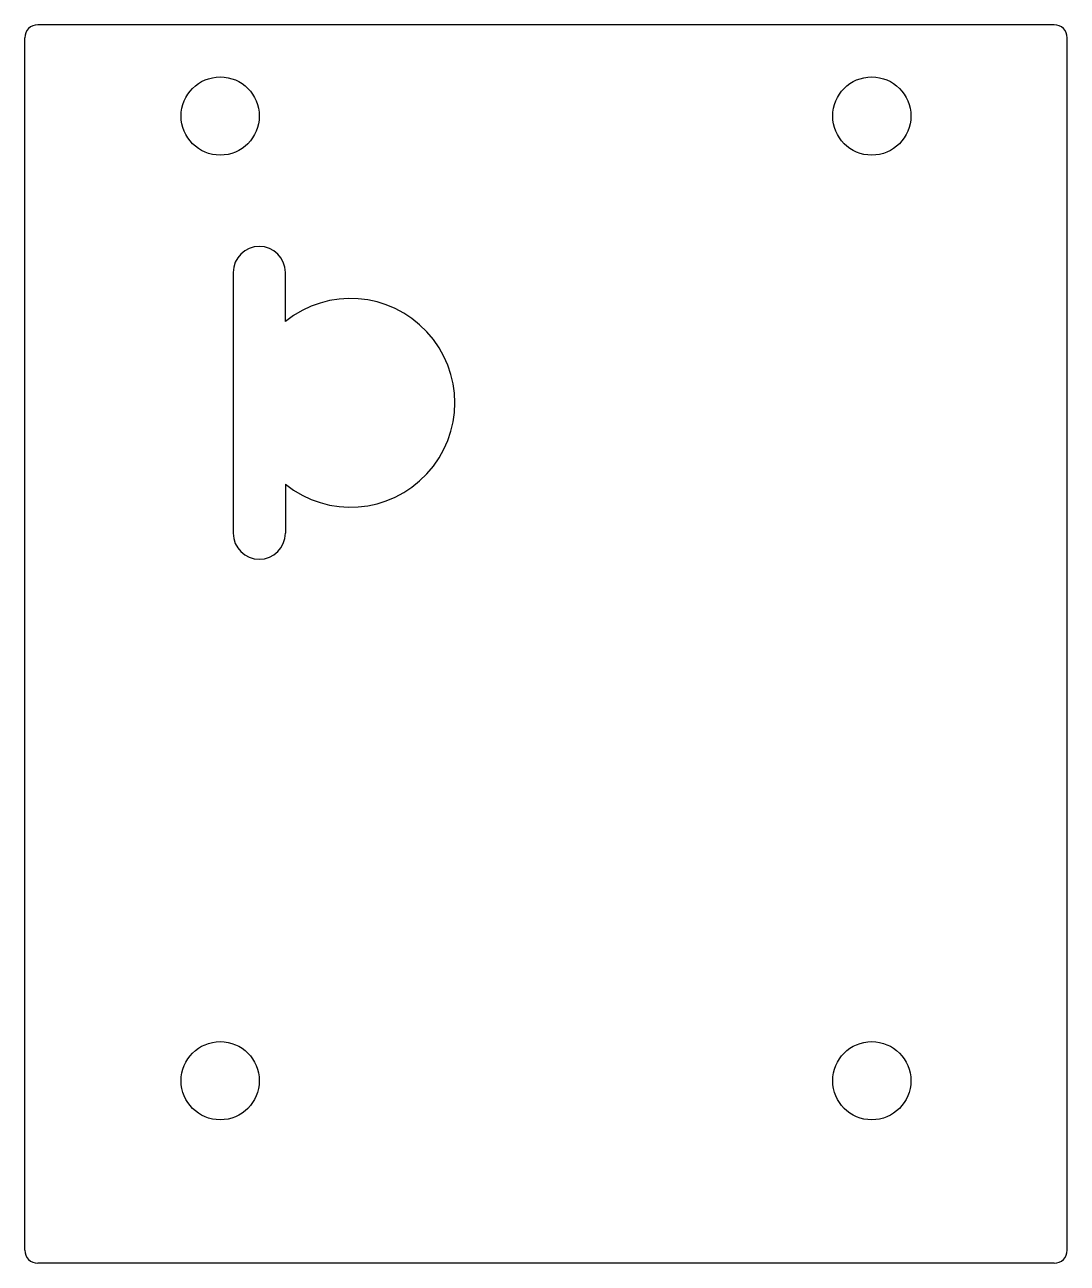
# Model space of a CAD drawing. Extents: x -25 to 55, y -66 to 29.
import ezdxf

# ---------------------------------------------------------------- set-up
doc = ezdxf.new("R2010")
doc.units = 0
doc.layers.add('b_BLDC_holder_part5_V2_001_', color=7, linetype='CONTINUOUS')

msp = doc.modelspace()

# ---------------------------------------------------------------- linework, layer by layer
at = {"layer": 'b_BLDC_holder_part5_V2_001_'}
for p, q in [((54, 29), (-24, 29)), ((-24, 29), (-24, 29, 10)), ((54, 29, 10), (-24, 29, 10)), ((54, 29), (-24, 29)), ((-24, 29), (-24, 29, 10)), ((54, 29, 10), (-24, 29, 10)), ((54, 29), (54, 29, 10)), ((54, 29), (54, 29, 10)), ((-25, -65), (-25, 28)), ((-25, 28), (-25, 28, 10)), ((-25, -65, 10), (-25, 28, 10)), ((-25, -65), (-25, 28)), ((-25, 28), (-25, 28, 10)), ((-25, -65, 10), (-25, 28, 10)), ((55, -65), (55, 28)), ((55, 28), (55, 28, 10)), ((55, -65, 10), (55, 28, 10)), ((55, -65), (55, 28)), ((55, 28), (55, 28, 10)), ((55, -65, 10), (55, 28, 10)), ((-7, 22), (-7, 22, 10)), ((-7, 22), (-7, 22, 10)), ((43, 22), (43, 22, 10)), ((43, 22), (43, 22, 10)), ((-9, 10), (-9, -10)), ((-9, 10, 10), (-9, -10, 10)), ((-9, 10), (-9, 10, 10)), ((-9, 10), (-9, -10)), ((-9, 10, 10), (-9, -10, 10)), ((-9, 10), (-9, 10, 10)), ((-5, 6.245), (-5, 10)), ((-5, 6.245, 10), (-5, 10, 10)), ((-5, 10), (-5, 10, 10)), ((-5, 10), (-5, 10, 10)), ((-5, 6.245), (-5, 10)), ((-5, 6.245, 10), (-5, 10, 10)), ((-5, 6.245), (-5, 6.245, 10)), ((-5, 6.245), (-5, 6.245, 10)), ((-5, -6.245), (-5, -10)), ((-5, -6.245, 10), (-5, -10, 10)), ((-5, -6.245), (-5, -6.245, 10)), ((-5, -6.245), (-5, -10)), ((-5, -6.245, 10), (-5, -10, 10)), ((-5, -6.245), (-5, -6.245, 10)), ((-9, -10), (-9, -10, 10)), ((-9, -10), (-9, -10, 10)), ((-5, -10), (-5, -10, 10)), ((-5, -10), (-5, -10, 10)), ((-7, -52), (-7, -52, 10)), ((-7, -52), (-7, -52, 10)), ((43, -52), (43, -52, 10)), ((43, -52), (43, -52, 10)), ((-25, -65), (-25, -65, 10)), ((-25, -65), (-25, -65, 10)), ((55, -65), (55, -65, 10)), ((55, -65), (55, -65, 10)), ((54, -66), (-24, -66)), ((54, -66, 10), (-24, -66, 10)), ((-24, -66), (-24, -66, 10)), ((54, -66), (-24, -66)), ((-24, -66), (-24, -66, 10)), ((54, -66, 10), (-24, -66, 10)), ((54, -66), (54, -66, 10)), ((54, -66), (54, -66, 10))]:
    msp.add_line(p, q, dxfattribs=at)
for centre in [(-10, 22), (-10, 22), (-10, 22), (-10, 22), (40, 22), (40, 22), (40, 22), (40, 22), (-10, -52), (-10, -52), (-10, -52), (-10, -52), (40, -52), (40, -52), (40, -52), (40, -52)]:
    msp.add_circle(centre, 3, dxfattribs=at)
for centre, radius, start, end in [((-24, 28), 1, 90, 180), ((-24, 28), 1, 90, 180), ((-24, 28, 10), 1, 90, 180), ((-24, 28, 10), 1, 90, 180), ((54, 28), 1, 0, 90), ((54, 28), 1, 0, 90), ((54, 28, 10), 1, 0, 90), ((54, 28, 10), 1, 0, 90), ((-7, 10), 2, 0, -180), ((-7, 10, 10), 2, 0, -180), ((-7, 10), 2, 0, -180), ((-7, 10, 10), 2, 0, -180), ((0, 0), 8, -128.682, 128.682), ((0, 0, 10), 8, -128.682, 128.682), ((0, 0), 8, -128.682, 128.682), ((0, 0, 10), 8, -128.682, 128.682), ((-7, -10), 2, -180, 0), ((-7, -10, 10), 2, -180, 0), ((-7, -10), 2, -180, 0), ((-7, -10, 10), 2, -180, 0), ((-24, -65), 1, 180, -90), ((-24, -65, 10), 1, 180, -90), ((-24, -65), 1, 180, -90), ((-24, -65, 10), 1, 180, -90), ((54, -65), 1, -90, 0), ((54, -65, 10), 1, -90, 0), ((54, -65), 1, -90, 0), ((54, -65, 10), 1, -90, 0)]:
    msp.add_arc(centre, radius, start, end, dxfattribs=at)

doc.saveas('drawing.dxf')
